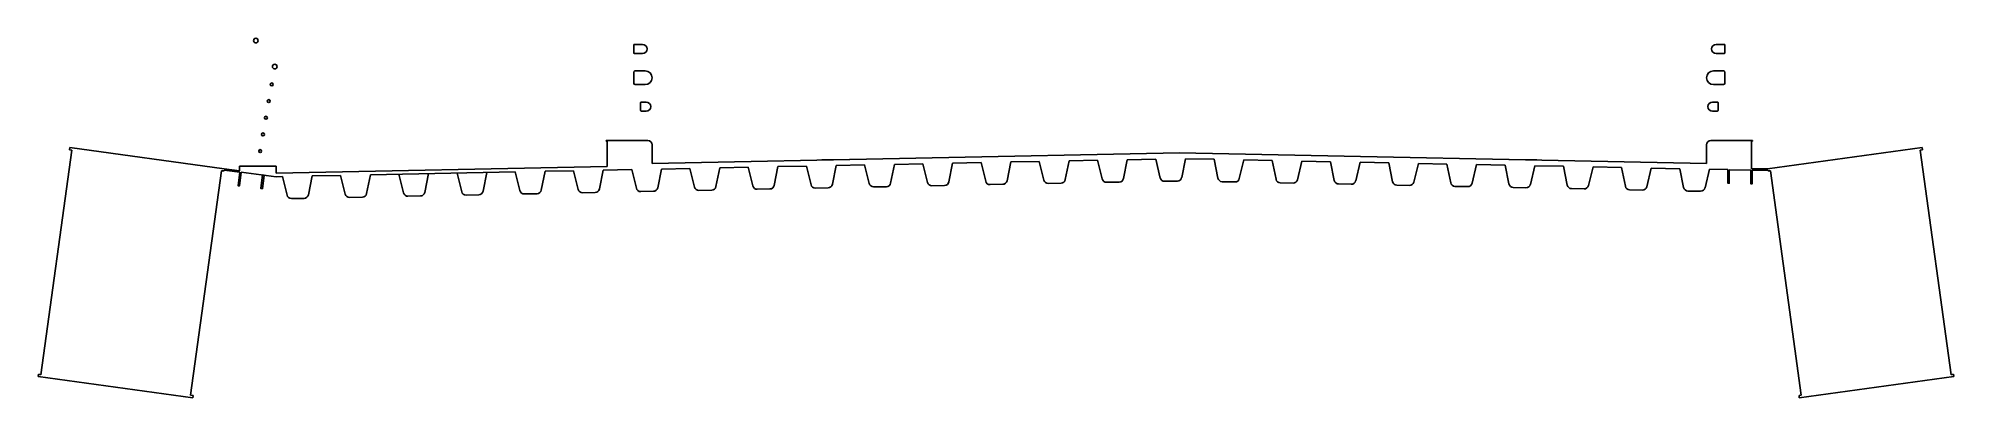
# Model space of a CAD drawing. Header units: millimetres. Extents: x 146683 to 167572, y -23793 to 2998.
# Drawn here: x 146683 to 167572, y -23793 to -19867 of the extents above.
import ezdxf

# ---------------------------------------------------------------- set-up
doc = ezdxf.new("R2010")
doc.units = ezdxf.units.MM
doc.header["$LTSCALE"] = 700
for name, color, linetype in [('3', 3, 'Continuous'), ('6', 6, 'Continuous'), ('CS-STEL-MAJR', 3, 'Continuous'), ('치수선', 1, 'Continuous')]:
    doc.layers.add(name, color=color, linetype=linetype)

msp = doc.modelspace()

# ---------------------------------------------------------------- linework, layer by layer
msp.add_line((164877, -21146), (164877, -21113))
msp.add_line((164877, -21146), (164877, -21113))
msp.add_line((164877, -21146), (164877, -21113))
msp.add_line((164877, -21146), (164877, -21113))
for centre, radius in [((149055, -19892), 25), ((149261, -20176), 25), ((149229, -20371), 16), ((149196, -20553), 16), ((149165, -20735), 16), ((149102, -21099), 16), ((149133, -20917), 16)]:
    msp.add_circle(centre, radius)
at = {"layer": '3'}
for p, q in [((153177, -20327), (153177, -20269)), ((165077, -20327), (165077, -20269)), ((153252, -20632), (153252, -20594)), ((165002, -20632), (165002, -20594)), ((147027, -21061), (147024, -21084)), ((167228, -21061), (167231, -21084)), ((148708, -21316), (148710, -21306)), ((148877, -21314), (148711, -21293)), ((158559, -21193), (158870, -21189)), ((160464, -21208), (160775, -21215)), ((161099, -21221), (161410, -21227)), ((165377, -21293), (165367, -21292)), ((165543, -21293), (165377, -21293)), ((165545, -21307), (165377, -21307)), ((165547, -21316), (165545, -21307)), ((148708, -21316), (148682, -21313)), ((146686, -23537), (146683, -23561)), ((167569, -23537), (167572, -23561)), ((148370, -23769), (148367, -23793)), ((165885, -23769), (165888, -23793))]:
    msp.add_line(p, q, dxfattribs=at)
at = {"layer": '3', "color": 3}
for p, q in [((147050, -21088), (146712, -23541)), ((147050, -21088), (147024, -21084)), ((148711, -21293), (147027, -21061)), ((165543, -21293), (167228, -21061)), ((167205, -21088), (167231, -21084)), ((167205, -21088), (167543, -23541)), ((148682, -21313), (148344, -23766)), ((165547, -21316), (165573, -21313)), ((165573, -21313), (165910, -23766)), ((148367, -23793), (146683, -23561)), ((146712, -23541), (146686, -23537)), ((165888, -23793), (167572, -23561)), ((167543, -23541), (167569, -23537)), ((148370, -23769), (148344, -23766)), ((165885, -23769), (165910, -23766))]:
    msp.add_line(p, q, dxfattribs=at)
at = {"layer": '3'}
for points in [[(148879, -21328), (148710, -21306)], [(153155, -21301), (152844, -21307)], [(153790, -21288), (153479, -21295)], [(154425, -21276), (154114, -21282)], [(155060, -21263), (154749, -21269)], [(155695, -21250), (155384, -21256)], [(156330, -21238), (156019, -21244)], [(156965, -21225), (156654, -21231)], [(157600, -21212), (157289, -21218)], [(158235, -21199), (157924, -21206)], [(159506, -21189), (159194, -21183)], [(160140, -21202), (159830, -21196)], [(162045, -21240), (161734, -21234)], [(162680, -21253), (162369, -21246)], [(163315, -21265), (163004, -21259)], [(163950, -21278), (163639, -21272)], [(164585, -21291), (164274, -21285)], [(165109, -21301), (164909, -21297)], [(165359, -21306), (165125, -21302)], [(165377, -21307), (165375, -21307)], [(149345, -21377), (149277, -21379), (148895, -21330)], [(149980, -21365), (149669, -21371)], [(151885, -21326), (150304, -21358)], [(152520, -21314), (152209, -21320)]]:
    msp.add_lwpolyline(points, dxfattribs=at)
at = {"layer": '6'}
for points in [[(149277, -21340), (152887, -21267)], [(153377, -21233), (159127, -21118)], [(164877, -21233), (159127, -21118)]]:
    msp.add_lwpolyline(points, dxfattribs=at)
at = {"layer": 'CS-STEL-MAJR'}
for p, q in [((153177, -19964), (153177, -19941)), ((153177, -20025), (153177, -19949)), ((153177, -20025), (153177, -20002)), ((153185, -19933), (153272, -19933)), ((153272, -20033), (153185, -20033)), ((153185, -20033), (153186, -20033)), ((165069, -19933), (164982, -19933)), ((164982, -20033), (165069, -20033)), ((165069, -20033), (165068, -20033)), ((165077, -19964), (165077, -19941)), ((165077, -20025), (165077, -19949)), ((165077, -20025), (165077, -20002)), ((153177, -20269), (153177, -20239)), ((153193, -20223), (153302, -20223)), ((165061, -20223), (164952, -20223)), ((165077, -20269), (165077, -20239)), ((153177, -20357), (153177, -20327)), ((153302, -20373), (153193, -20373)), ((164952, -20373), (165061, -20373)), ((165077, -20357), (165077, -20327)), ((153252, -20594), (153252, -20571)), ((153252, -20655), (153252, -20632)), ((153260, -20563), (153312, -20563)), ((153312, -20663), (153260, -20663)), ((164994, -20563), (164942, -20563)), ((164942, -20663), (164994, -20663)), ((165002, -20594), (165002, -20571)), ((165002, -20655), (165002, -20632)), ((152877, -20983), (153329, -20983)), ((152877, -20991), (152887, -20991)), ((153377, -21031), (153377, -21233)), ((164877, -21031), (164877, -21233)), ((165377, -20983), (164925, -20983)), ((165377, -20991), (165367, -20991)), ((149277, -21265), (148877, -21265)), ((148877, -21275), (148877, -21265)), ((148877, -21314), (148877, -21275)), ((148877, -21314), (148877, -21275)), ((149277, -21340), (149277, -21265)), ((153205, -21504), (153155, -21301)), ((153479, -21295), (153438, -21500)), ((153840, -21492), (153790, -21288)), ((154114, -21282), (154073, -21487)), ((154475, -21479), (154425, -21276)), ((154749, -21269), (154708, -21474)), ((155110, -21466), (155060, -21263)), ((155384, -21256), (155343, -21462)), ((155745, -21454), (155695, -21250)), ((156019, -21244), (155978, -21449)), ((156380, -21441), (156330, -21238)), ((156654, -21231), (156613, -21436)), ((157015, -21428), (156965, -21225)), ((157289, -21218), (157248, -21424)), ((157650, -21416), (157600, -21212)), ((157924, -21206), (157883, -21411)), ((158285, -21403), (158235, -21199)), ((158559, -21193), (158518, -21398)), ((158919, -21393), (158870, -21189)), ((159194, -21183), (159153, -21388)), ((159547, -21394), (159506, -21189)), ((159830, -21196), (159780, -21399)), ((160182, -21407), (160140, -21202)), ((160464, -21208), (160415, -21412)), ((160817, -21420), (160775, -21215)), ((161099, -21221), (161050, -21425)), ((161452, -21433), (161410, -21227)), ((161734, -21234), (161685, -21437)), ((162087, -21445), (162045, -21240)), ((162369, -21246), (162320, -21450)), ((162722, -21458), (162680, -21253)), ((163004, -21259), (162955, -21463)), ((163357, -21471), (163315, -21265)), ((163639, -21272), (163590, -21475)), ((163992, -21483), (163950, -21278)), ((164274, -21285), (164225, -21488)), ((164627, -21496), (164585, -21291)), ((164909, -21297), (164860, -21501)), ((149395, -21581), (149345, -21377)), ((149669, -21371), (149628, -21576)), ((150030, -21568), (149980, -21365)), ((150304, -21358), (150263, -21563)), ((150665, -21555), (150615, -21352)), ((150939, -21345), (150898, -21551)), ((151300, -21543), (151250, -21339)), ((151574, -21333), (151533, -21538)), ((151935, -21530), (151885, -21326)), ((152209, -21320), (152168, -21525)), ((152570, -21517), (152520, -21314)), ((152844, -21307), (152803, -21513)), ((154523, -21516), (154662, -21513)), ((155158, -21503), (155297, -21500)), ((155793, -21490), (155932, -21488)), ((156428, -21478), (156567, -21475)), ((157063, -21465), (157202, -21462)), ((157698, -21452), (157837, -21449)), ((158333, -21440), (158472, -21437)), ((158967, -21429), (159106, -21427)), ((159593, -21433), (159733, -21436)), ((160228, -21446), (160367, -21448)), ((160863, -21458), (161002, -21461)), ((161498, -21471), (161637, -21474)), ((162133, -21484), (162272, -21487)), ((162768, -21496), (162907, -21499)), ((163403, -21509), (163542, -21512)), ((149443, -21617), (149582, -21615)), ((150078, -21605), (150217, -21602)), ((150713, -21592), (150852, -21589)), ((151348, -21579), (151487, -21576)), ((151983, -21567), (152122, -21564)), ((152618, -21554), (152757, -21551)), ((153253, -21541), (153392, -21538)), ((153888, -21528), (154027, -21526)), ((164038, -21522), (164177, -21525)), ((164673, -21535), (164812, -21537))]:
    msp.add_line(p, q, dxfattribs=at)
for points in [[(152877, -20983), (152877, -20991)], [(152887, -20991), (152887, -21267)], [(165367, -20991), (165367, -21292)], [(165377, -20983), (165377, -20991)], [(165125, -21302), (165125, -21451), (165109, -21451), (165109, -21301)], [(165375, -21307), (165375, -21456), (165359, -21456), (165359, -21306)], [(148879, -21328), (148861, -21477), (148876, -21479), (148895, -21330)]]:
    msp.add_lwpolyline(points, dxfattribs=at)
msp.add_lwpolyline([(149129, -21360), (149111, -21508), (149126, -21510), (149145, -21362)], close=True, dxfattribs=at)
for centre, radius, start, end in [((153185, -19941), 8, 90, 180), ((153185, -20025), 8, 180, 270), ((153185, -20025), 8, 180, 270), ((153272, -19983), 50, 270, 90), ((164982, -19983), 50, 90, 270), ((165069, -19941), 8, 360, 90), ((165069, -20025), 8, 270, 360), ((165069, -20025), 8, 270, 360), ((153193, -20239), 16, 90, 180), ((153302, -20298), 75, 270, 90), ((164952, -20298), 75, 90, 270), ((165061, -20239), 16, 360, 90), ((153193, -20357), 16, 180, 270), ((165061, -20357), 16, 270, 360), ((153260, -20571), 8, 90, 180), ((153260, -20655), 8, 180, 270), ((153312, -20613), 50, 0, 90), ((153312, -20613), 50, 270, 0), ((164942, -20613), 50, 90, 180), ((164942, -20613), 50, 180, 270), ((164994, -20571), 8, 360, 90), ((164994, -20655), 8, 270, 360), ((153329, -21031), 48, 0, 90), ((164925, -21031), 48, 90, 180), ((152756, -21503), 48, 271.1458, 348.6119), ((153252, -21493), 48, 193.6796, 271.1458), ((153391, -21490), 48, 271.1458, 348.6119), ((153887, -21480), 48, 193.6796, 271.1458), ((154026, -21478), 48, 271.1458, 348.6119), ((154522, -21468), 48, 193.6796, 271.1458), ((154661, -21465), 48, 271.1458, 348.6119), ((155157, -21455), 48, 193.6796, 271.1458), ((155296, -21452), 48, 271.1458, 348.6119), ((155792, -21442), 48, 193.6796, 271.1458), ((155931, -21440), 48, 271.1458, 348.6119), ((156427, -21430), 48, 193.6796, 271.1458), ((156566, -21427), 48, 271.1458, 348.6119), ((157062, -21417), 48, 193.6796, 271.1458), ((157201, -21414), 48, 271.1458, 348.6119), ((157697, -21404), 48, 193.6796, 271.1458), ((157836, -21401), 48, 271.1458, 348.6119), ((158332, -21392), 48, 193.6796, 271.1458), ((158471, -21389), 48, 271.1458, 348.6119), ((158966, -21381), 48, 193.6796, 271.1458), ((159105, -21379), 48, 271.1458, 348.6119), ((159594, -21385), 48, 191.3881, 268.8542), ((159734, -21388), 48, 268.8542, 346.3204), ((160229, -21398), 48, 191.3881, 268.8542), ((160368, -21400), 48, 268.8542, 346.3204), ((160864, -21410), 48, 191.3881, 268.8542), ((161003, -21413), 48, 268.8542, 346.3204), ((161499, -21423), 48, 191.3881, 268.8542), ((161638, -21426), 48, 268.8542, 346.3204), ((162134, -21436), 48, 191.3881, 268.8542), ((162273, -21439), 48, 268.8542, 346.3204), ((162769, -21448), 48, 191.3881, 268.8542), ((162908, -21451), 48, 268.8542, 346.3204), ((163404, -21461), 48, 191.3881, 268.8542), ((163543, -21464), 48, 268.8542, 346.3204), ((164039, -21474), 48, 191.3881, 268.8542), ((164178, -21477), 48, 268.8542, 346.3204), ((164674, -21487), 48, 191.3881, 268.8542), ((164813, -21489), 48, 268.8542, 346.3204), ((149442, -21569), 48, 193.6796, 271.1458), ((149581, -21567), 48, 271.1458, 348.6119), ((150077, -21557), 48, 193.6796, 271.1458), ((150216, -21554), 48, 271.1458, 348.6119), ((150712, -21544), 48, 193.6796, 271.1458), ((150851, -21541), 48, 271.1458, 348.6119), ((151347, -21531), 48, 193.6796, 271.1458), ((151486, -21528), 48, 271.1458, 348.6119), ((151982, -21519), 48, 193.6796, 271.1458), ((152121, -21516), 48, 271.1458, 348.6119), ((152617, -21506), 48, 193.6796, 271.1458)]:
    msp.add_arc(centre, radius, start, end, dxfattribs=at)
at = {"layer": '치수선'}
for p, q in [((155227, -21196), (155527, -21190)), ((163027, -21196), (162727, -21190))]:
    msp.add_line(p, q, dxfattribs=at)

doc.saveas('drawing.dxf')
